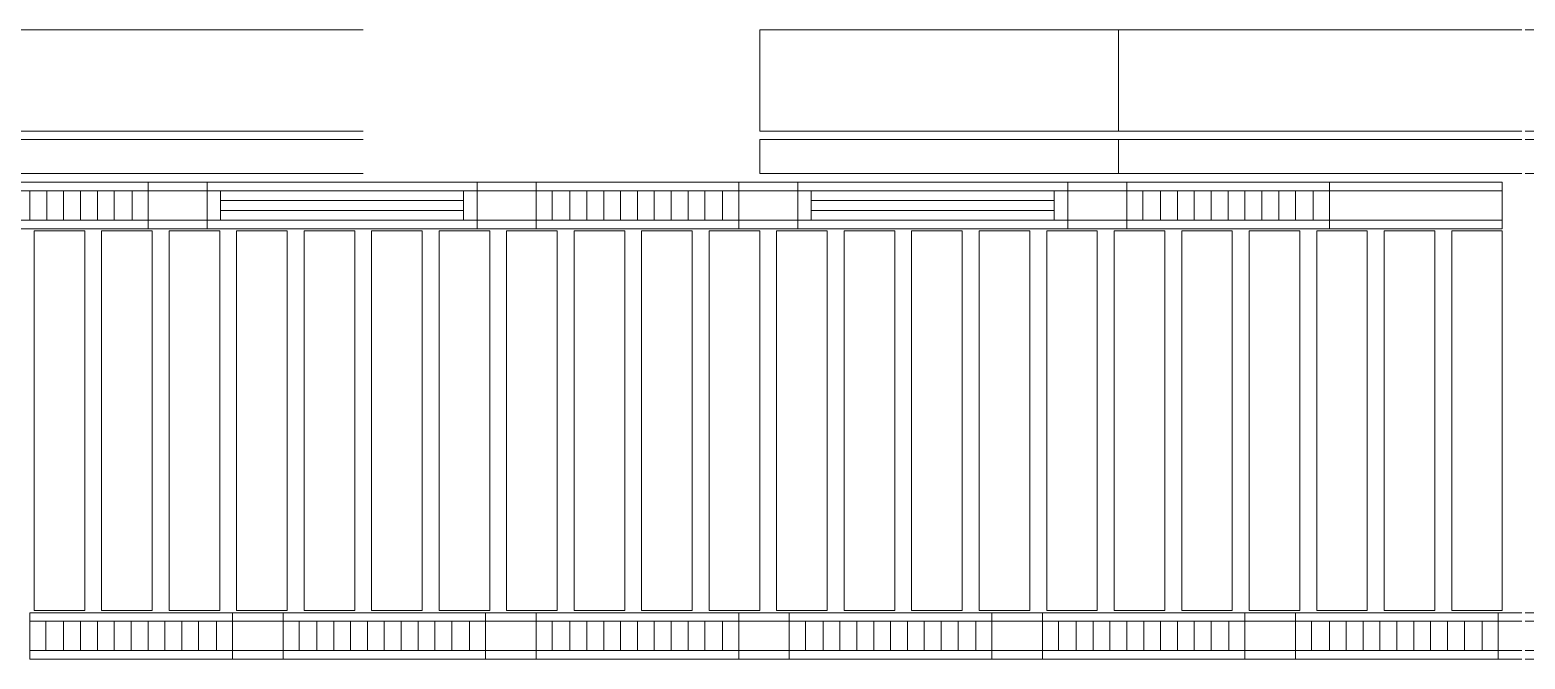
# Model space of a CAD drawing. Header units: millimetres. Extents: x -962357 to -591296, y -223672 to 59420.
# Drawn here: x -793430 to -784570, y -223672 to -219944 of the extents above; entities that cross this region are included whole.
import ezdxf

# ---------------------------------------------------------------- set-up
doc = ezdxf.new("R2010")
doc.units = ezdxf.units.MM
doc.linetypes.add('DPA_Hidden 50', pattern=[3, 2, -1])
doc.layers.add('A-GLAZ-CURT', color=2, linetype='Continuous', lineweight=9)

# ---------------------------------------------------------------- blocks, each defined once
blk = doc.blocks.new('DPA_CP_Metal Ceiling Panel - Vertical Panel with Gap-11114031-4160-01 UPPER PLATFORM LEVEL - REFLECTED CEILING PLAN')
at = {"layer": 'A-GLAZ-CURT'}
for p, q in [((-849807.4, 2689), (-849807.4, 439)), ((-849507.4, 2689), (-849807.4, 2689)), ((-849507.4, 2689), (-849807.4, 2689)), ((-849807.4, 2689), (-849807.4, 439)), ((-849807.4, 439), (-849807.4, 2689)), ((-849807.4, 2689), (-849507.4, 2689)), ((-849507.4, 2689), (-849507.4, 439)), ((-849507.4, 439), (-849507.4, 2689)), ((-849507.4, 2689), (-849507.4, 439)), ((-849507.4, 439), (-849807.4, 439)), ((-849807.4, 439), (-849507.4, 439)), ((-849507.4, 439), (-849807.4, 439))]:
    blk.add_line(p, q, dxfattribs=at)
blk = doc.blocks.new('System Panel - DPA-AR_Metal Ceiling Rectangular Panel-V28-4160-01 UPPER PLATFORM LEVEL - REFLECTED CEILING PLAN')
at = {"layer": 'A-GLAZ-CURT'}
for p, q in [((-825657.4, 3229), (-827782.3, 3229)), ((-827782.3, 3229), (-827782.3, 3029)), ((-827782.3, 3029), (-827782.3, 3229)), ((-827782.3, 3229), (-825657.4, 3229)), ((-827782.3, 3029), (-825657.3, 3029)), ((-825657.3, 3029), (-827782.3, 3029))]:
    blk.add_line(p, q, dxfattribs=at)
blk = doc.blocks.new('System Panel - DPA-AR_Metal Ceiling Rectangular Panel-V29-4160-01 UPPER PLATFORM LEVEL - REFLECTED CEILING PLAN')
at = {"layer": 'A-GLAZ-CURT'}
for p, q in [((-825657.4, 3879), (-827782.3, 3879)), ((-827782.3, 3879), (-827782.3, 3279)), ((-827782.3, 3279), (-827782.3, 3879)), ((-827782.3, 3879), (-825657.4, 3879)), ((-827782.3, 3279), (-825657.4, 3279)), ((-825657.4, 3279), (-827782.3, 3279))]:
    blk.add_line(p, q, dxfattribs=at)
blk = doc.blocks.new('System Panel - DPA-AR_Metal Ceiling Rectangular Panel-V25-4160-01 UPPER PLATFORM LEVEL - REFLECTED CEILING PLAN')
at = {"layer": 'A-GLAZ-CURT'}
for p, q in [((-814257.4, 3229), (-816382.4, 3229)), ((-816382.4, 3229), (-816382.4, 3029)), ((-816382.4, 3029), (-816382.4, 3229)), ((-816382.4, 3229), (-814257.4, 3229)), ((-814257.4, 3029), (-814257.4, 3229)), ((-814257.4, 3229), (-814257.4, 3029)), ((-816382.4, 3029), (-814257.4, 3029)), ((-814257.4, 3029), (-816382.4, 3029))]:
    blk.add_line(p, q, dxfattribs=at)
blk = doc.blocks.new('System Panel - DPA-AR_Metal Ceiling Rectangular Panel-V40-4160-01 UPPER PLATFORM LEVEL - REFLECTED CEILING PLAN')
at = {"layer": 'A-GLAZ-CURT'}
for p, q in [((-784592.4, 4129), (-786982.4, 4129)), ((-786982.4, 4129), (-786982.4, 3929)), ((-786982.4, 3929), (-786982.4, 4129)), ((-786982.4, 4129), (-784592.4, 4129)), ((-786982.4, 3929), (-784592.4, 3929)), ((-784592.4, 3929), (-786982.4, 3929))]:
    blk.add_line(p, q, dxfattribs=at)
blk = doc.blocks.new('System Panel - DPA-AR_Metal Ceiling Rectangular Panel-V42-4160-01 UPPER PLATFORM LEVEL - REFLECTED CEILING PLAN')
at = {"layer": 'A-GLAZ-CURT'}
for p, q in [((-782182.4, 3229), (-784572.4, 3229)), ((-784572.4, 3229), (-782182.4, 3229)), ((-782182.4, 3029), (-782182.4, 3229)), ((-782182.4, 3229), (-782182.4, 3029)), ((-784572.4, 3029), (-782182.4, 3029)), ((-782182.4, 3029), (-784572.4, 3029))]:
    blk.add_line(p, q, dxfattribs=at)
blk = doc.blocks.new('System Panel - DPA-AR_Metal Ceiling Rectangular Panel-V26-4160-01 UPPER PLATFORM LEVEL - REFLECTED CEILING PLAN')
at = {"layer": 'A-GLAZ-CURT'}
for p, q in [((-814257.4, 3879), (-816382.4, 3879)), ((-816382.4, 3879), (-816382.4, 3279)), ((-816382.4, 3279), (-816382.4, 3879)), ((-816382.4, 3879), (-814257.4, 3879)), ((-814257.4, 3279), (-814257.4, 3879)), ((-814257.4, 3879), (-814257.4, 3279)), ((-816382.4, 3279), (-814257.4, 3279)), ((-814257.4, 3279), (-816382.4, 3279))]:
    blk.add_line(p, q, dxfattribs=at)
blk = doc.blocks.new('System Panel - DPA-AR_Metal Ceiling Rectangular Panel-V43-4160-01 UPPER PLATFORM LEVEL - REFLECTED CEILING PLAN')
at = {"layer": 'A-GLAZ-CURT'}
for p, q in [((-784592.3, 3879), (-786982.4, 3879)), ((-786982.4, 3879), (-786982.4, 3279)), ((-786982.4, 3279), (-786982.4, 3879)), ((-786982.4, 3879), (-784592.3, 3879)), ((-786982.4, 3279), (-784592.4, 3279)), ((-784592.4, 3279), (-786982.4, 3279))]:
    blk.add_line(p, q, dxfattribs=at)
blk = doc.blocks.new('System Panel - DPA-AR_Metal Ceiling Rectangular Panel-V44-4160-01 UPPER PLATFORM LEVEL - REFLECTED CEILING PLAN')
at = {"layer": 'A-GLAZ-CURT'}
for p, q in [((-782182.4, 3879), (-784572.4, 3879)), ((-784572.4, 3879), (-782182.4, 3879)), ((-782182.4, 3279), (-782182.4, 3879)), ((-782182.4, 3879), (-782182.4, 3279)), ((-784572.4, 3279), (-782182.4, 3279)), ((-782182.4, 3279), (-784572.4, 3279))]:
    blk.add_line(p, q, dxfattribs=at)
blk = doc.blocks.new('DPA_CP_Metal Ceiling Luminaire2 - Linear Luminaire-12404975-4160-01 UPPER PLATFORM LEVEL - REFLECTED CEILING PLAN')
at = {"layer": 'A-GLAZ-CURT'}
for p, q in [((-786932.4, 2701.5), (-786932.4, 2976.5)), ((-786932.4, 2976.5), (-785732.4, 2976.5)), ((-786932.4, 2976.5), (-786932.4, 2701.5)), ((-785732.4, 2976.5), (-786932.4, 2976.5)), ((-786932.4, 2976.5), (-785732.4, 2976.5)), ((-786932.4, 2939), (-786932.4, 2701.5)), ((-786932.4, 2926.5), (-785732.4, 2926.5)), ((-785732.4, 2976.5), (-785732.4, 2701.5)), ((-785732.4, 2701.5), (-785732.4, 2976.5)), ((-785732.4, 2939), (-785732.4, 2701.5)), ((-786932.4, 2751.5), (-785732.4, 2751.5)), ((-785732.4, 2701.5), (-786932.4, 2701.5)), ((-785732.4, 2701.5), (-786932.4, 2701.5)), ((-786932.4, 2701.5), (-785732.4, 2701.5))]:
    blk.add_line(p, q, dxfattribs=at)
at = {"layer": 'A-GLAZ-CURT', "linetype": 'DPA_Hidden 50'}
for p, q in [((-786837.4, 2926.5), (-786837.4, 2751.5)), ((-786732.4, 2926.5), (-786732.4, 2751.5)), ((-786632.4, 2926.5), (-786632.4, 2751.5)), ((-786532.4, 2926.5), (-786532.4, 2751.5)), ((-786432.4, 2926.5), (-786432.4, 2751.5)), ((-786332.4, 2926.5), (-786332.4, 2751.5)), ((-786232.4, 2926.5), (-786232.4, 2751.5)), ((-786132.4, 2926.5), (-786132.4, 2751.5)), ((-786032.4, 2926.5), (-786032.4, 2751.5)), ((-785932.4, 2926.5), (-785932.4, 2751.5)), ((-785827.4, 2926.5), (-785827.4, 2751.5))]:
    blk.add_line(p, q, dxfattribs=at)
blk = doc.blocks.new('DPA_CP_Metal Ceiling Air Supply1 - Linear Diffuser Air Supply-12404980-4160-01 UPPER PLATFORM LEVEL - REFLECTED CEILING PLAN')
at = {"layer": 'A-GLAZ-CURT'}
for p, q in [((-788882.4, 2701.5), (-788882.4, 2976.5)), ((-788882.4, 2976.5), (-787282.4, 2976.5)), ((-788882.4, 2701.5), (-788882.4, 2976.5)), ((-788882.4, 2976.5), (-787282.4, 2976.5)), ((-788882.4, 2976.5), (-787282.4, 2976.5)), ((-788882.4, 2701.5), (-788882.4, 2976.5)), ((-787282.4, 2926.5), (-788882.4, 2926.5)), ((-788802.4, 2926.5), (-788802.4, 2751.5)), ((-787362.4, 2926.5), (-787362.4, 2751.5)), ((-787282.4, 2701.5), (-787282.4, 2976.5)), ((-787282.4, 2976.5), (-787282.4, 2701.5)), ((-787282.4, 2976.5), (-787282.4, 2701.5)), ((-787282.4, 2751.5), (-788882.4, 2751.5)), ((-788882.4, 2701.5), (-787282.4, 2701.5)), ((-787282.4, 2701.5), (-788882.4, 2701.5)), ((-787282.4, 2701.5), (-788882.4, 2701.5))]:
    blk.add_line(p, q, dxfattribs=at)
at = {"layer": 'A-GLAZ-CURT', "linetype": 'DPA_Hidden 50'}
for p, q in [((-787362.4, 2868.2), (-788802.4, 2868.2)), ((-787362.4, 2809.9), (-788802.4, 2809.9))]:
    blk.add_line(p, q, dxfattribs=at)
blk = doc.blocks.new('DPA_CP_Metal Ceiling Panel1 - Horizontal with Gap-16028279-4160-01 UPPER PLATFORM LEVEL - REFLECTED CEILING PLAN')
at = {"layer": 'A-GLAZ-CURT'}
for p, q in [((-787282.4, 2701.5), (-787282.4, 2976.5)), ((-787282.4, 2701.5), (-787282.4, 2976.5)), ((-787282.4, 2976.5), (-786932.4, 2976.5)), ((-787282.4, 2976.5), (-786932.4, 2976.5)), ((-787282.4, 2701.5), (-787282.4, 2976.5)), ((-787282.4, 2926.5), (-786932.4, 2926.5)), ((-786932.4, 2701.5), (-786932.4, 2976.5)), ((-786932.4, 2976.5), (-786932.4, 2701.5)), ((-786932.4, 2976.5), (-786932.4, 2701.5)), ((-787282.4, 2751.5), (-786932.4, 2751.5)), ((-787282.4, 2701.5), (-786932.4, 2701.5)), ((-786932.4, 2701.5), (-787282.4, 2701.5)), ((-786932.4, 2701.5), (-787282.4, 2701.5))]:
    blk.add_line(p, q, dxfattribs=at)
blk = doc.blocks.new('DPA_CP_Metal Ceiling Panel1 - Horizontal with Gap-13297912-4160-01 UPPER PLATFORM LEVEL - REFLECTED CEILING PLAN')
at = {"layer": 'A-GLAZ-CURT'}
for p, q in [((-786232.4, 151.5), (-786232.4, 426.5)), ((-786232.4, 151.5), (-786232.4, 426.5)), ((-786232.4, 426.5), (-785932.4, 426.5)), ((-786232.4, 426.5), (-785932.4, 426.5)), ((-786232.4, 151.5), (-786232.4, 426.5)), ((-786232.4, 376.5), (-785932.4, 376.5)), ((-785932.4, 151.5), (-785932.4, 426.5)), ((-785932.4, 426.5), (-785932.4, 151.5)), ((-785932.4, 426.5), (-785932.4, 151.5)), ((-786232.4, 201.5), (-785932.4, 201.5)), ((-786232.4, 151.5), (-785932.4, 151.5)), ((-785932.4, 151.5), (-786232.4, 151.5)), ((-785932.4, 151.5), (-786232.4, 151.5))]:
    blk.add_line(p, q, dxfattribs=at)
blk = doc.blocks.new('DPA_CP_Metal Ceiling Panel1 - Horizontal with Gap-V49-4160-01 UPPER PLATFORM LEVEL - REFLECTED CEILING PLAN')
at = {"layer": 'A-GLAZ-CURT'}
for p, q in [((-784732.4, 151.5), (-784732.4, 426.5)), ((-784732.4, 151.5), (-784732.4, 426.5)), ((-784732.4, 426.5), (-784592.4, 426.5)), ((-784732.4, 426.5), (-784592.4, 426.5)), ((-784732.4, 151.5), (-784732.4, 426.5)), ((-784732.4, 376.5), (-784592.4, 376.5)), ((-784572.4, 426.5), (-784432.4, 426.5)), ((-784572.4, 426.5), (-784432.4, 426.5)), ((-784572.4, 376.5), (-784432.4, 376.5)), ((-784432.4, 151.5), (-784432.4, 426.5)), ((-784432.4, 426.5), (-784432.4, 151.5)), ((-784432.4, 426.5), (-784432.4, 151.5)), ((-784732.4, 201.5), (-784592.4, 201.5)), ((-784572.9, 201.5), (-784432.4, 201.5)), ((-784732.4, 151.5), (-784592.4, 151.5)), ((-784592.4, 151.5), (-784732.4, 151.5)), ((-784592.4, 151.5), (-784732.4, 151.5)), ((-784572.7, 151.5), (-784432.4, 151.5)), ((-784432.4, 151.5), (-784572.7, 151.5)), ((-784432.4, 151.5), (-784572.7, 151.5))]:
    blk.add_line(p, q, dxfattribs=at)
blk = doc.blocks.new('DPA_CP_Metal Ceiling Panel1 - Horizontal with Gap-16029539-4160-01 UPPER PLATFORM LEVEL - REFLECTED CEILING PLAN')
at = {"layer": 'A-GLAZ-CURT'}
for p, q in [((-785732.4, 2701.5), (-785732.4, 2976.5)), ((-785732.4, 2701.5), (-785732.4, 2976.5)), ((-785732.4, 2976.5), (-784707.4, 2976.5)), ((-785732.4, 2976.5), (-784707.4, 2976.5)), ((-785732.4, 2701.5), (-785732.4, 2976.5)), ((-785732.4, 2926.5), (-784707.4, 2926.5)), ((-784707.4, 2701.5), (-784707.4, 2976.5)), ((-784707.4, 2976.5), (-784707.4, 2701.5)), ((-784707.4, 2976.5), (-784707.4, 2701.5)), ((-785732.4, 2751.5), (-784707.4, 2751.5)), ((-785732.4, 2701.5), (-784707.4, 2701.5)), ((-784707.4, 2701.5), (-785732.4, 2701.5)), ((-784707.4, 2701.5), (-785732.4, 2701.5))]:
    blk.add_line(p, q, dxfattribs=at)

msp = doc.modelspace()

# ---------------------------------------------------------------- block references
at = {"layer": 'A-GLAZ-CURT'}
for name, p in [('System Panel - DPA-AR_Metal Ceiling Rectangular Panel-V29-4160-01 UPPER PLATFORM LEVEL - REFLECTED CEILING PLAN', (34202.3, -223823.5)), ('System Panel - DPA-AR_Metal Ceiling Rectangular Panel-V26-4160-01 UPPER PLATFORM LEVEL - REFLECTED CEILING PLAN', (27277.4, -223823.5)), ('System Panel - DPA-AR_Metal Ceiling Rectangular Panel-V43-4160-01 UPPER PLATFORM LEVEL - REFLECTED CEILING PLAN', (2.4, -223823.5)), ('System Panel - DPA-AR_Metal Ceiling Rectangular Panel-V44-4160-01 UPPER PLATFORM LEVEL - REFLECTED CEILING PLAN', (2.4, -223823.5)), ('System Panel - DPA-AR_Metal Ceiling Rectangular Panel-V28-4160-01 UPPER PLATFORM LEVEL - REFLECTED CEILING PLAN', (34202.3, -223823.5)), ('System Panel - DPA-AR_Metal Ceiling Rectangular Panel-V25-4160-01 UPPER PLATFORM LEVEL - REFLECTED CEILING PLAN', (27277.4, -223823.5)), ('System Panel - DPA-AR_Metal Ceiling Rectangular Panel-V40-4160-01 UPPER PLATFORM LEVEL - REFLECTED CEILING PLAN', (2.4, -224723.5)), ('System Panel - DPA-AR_Metal Ceiling Rectangular Panel-V42-4160-01 UPPER PLATFORM LEVEL - REFLECTED CEILING PLAN', (2.4, -223823.5)), ('DPA_CP_Metal Ceiling Luminaire2 - Linear Luminaire-12404975-4160-01 UPPER PLATFORM LEVEL - REFLECTED CEILING PLAN', (-6997.6, -223823.5)), ('DPA_CP_Metal Ceiling Luminaire2 - Linear Luminaire-12404975-4160-01 UPPER PLATFORM LEVEL - REFLECTED CEILING PLAN', (-6997.6, -223823.5)), ('DPA_CP_Metal Ceiling Panel1 - Horizontal with Gap-16028279-4160-01 UPPER PLATFORM LEVEL - REFLECTED CEILING PLAN', (-5447.6, -223823.5)), ('DPA_CP_Metal Ceiling Panel1 - Horizontal with Gap-16028279-4160-01 UPPER PLATFORM LEVEL - REFLECTED CEILING PLAN', (-5447.6, -223823.5)), ('DPA_CP_Metal Ceiling Air Supply1 - Linear Diffuser Air Supply-12404980-4160-01 UPPER PLATFORM LEVEL - REFLECTED CEILING PLAN', (-3497.6, -223823.5)), ('DPA_CP_Metal Ceiling Air Supply1 - Linear Diffuser Air Supply-12404980-4160-01 UPPER PLATFORM LEVEL - REFLECTED CEILING PLAN', (-3497.6, -223823.5)), ('DPA_CP_Metal Ceiling Panel1 - Horizontal with Gap-16028279-4160-01 UPPER PLATFORM LEVEL - REFLECTED CEILING PLAN', (-3497.6, -223823.5)), ('DPA_CP_Metal Ceiling Panel1 - Horizontal with Gap-16028279-4160-01 UPPER PLATFORM LEVEL - REFLECTED CEILING PLAN', (-3497.6, -223823.5)), ('DPA_CP_Metal Ceiling Luminaire2 - Linear Luminaire-12404975-4160-01 UPPER PLATFORM LEVEL - REFLECTED CEILING PLAN', (-3497.6, -223823.5)), ('DPA_CP_Metal Ceiling Luminaire2 - Linear Luminaire-12404975-4160-01 UPPER PLATFORM LEVEL - REFLECTED CEILING PLAN', (-3497.6, -223823.5)), ('DPA_CP_Metal Ceiling Panel1 - Horizontal with Gap-16028279-4160-01 UPPER PLATFORM LEVEL - REFLECTED CEILING PLAN', (-1947.6, -223823.5)), ('DPA_CP_Metal Ceiling Panel1 - Horizontal with Gap-16028279-4160-01 UPPER PLATFORM LEVEL - REFLECTED CEILING PLAN', (-1947.6, -223823.5)), ('DPA_CP_Metal Ceiling Air Supply1 - Linear Diffuser Air Supply-12404980-4160-01 UPPER PLATFORM LEVEL - REFLECTED CEILING PLAN', (2.4, -223823.5)), ('DPA_CP_Metal Ceiling Air Supply1 - Linear Diffuser Air Supply-12404980-4160-01 UPPER PLATFORM LEVEL - REFLECTED CEILING PLAN', (2.4, -223823.5)), ('DPA_CP_Metal Ceiling Panel1 - Horizontal with Gap-16028279-4160-01 UPPER PLATFORM LEVEL - REFLECTED CEILING PLAN', (2.4, -223823.5)), ('DPA_CP_Metal Ceiling Panel1 - Horizontal with Gap-16028279-4160-01 UPPER PLATFORM LEVEL - REFLECTED CEILING PLAN', (2.4, -223823.5)), ('DPA_CP_Metal Ceiling Luminaire2 - Linear Luminaire-12404975-4160-01 UPPER PLATFORM LEVEL - REFLECTED CEILING PLAN', (2.4, -223823.5)), ('DPA_CP_Metal Ceiling Luminaire2 - Linear Luminaire-12404975-4160-01 UPPER PLATFORM LEVEL - REFLECTED CEILING PLAN', (2.4, -223823.5)), ('DPA_CP_Metal Ceiling Panel1 - Horizontal with Gap-16029539-4160-01 UPPER PLATFORM LEVEL - REFLECTED CEILING PLAN', (2.4, -223823.5)), ('DPA_CP_Metal Ceiling Panel1 - Horizontal with Gap-16029539-4160-01 UPPER PLATFORM LEVEL - REFLECTED CEILING PLAN', (2.4, -223823.5)), ('DPA_CP_Metal Ceiling Panel - Vertical Panel with Gap-11114031-4160-01 UPPER PLATFORM LEVEL - REFLECTED CEILING PLAN', (56402.4, -223823.5)), ('DPA_CP_Metal Ceiling Panel - Vertical Panel with Gap-11114031-4160-01 UPPER PLATFORM LEVEL - REFLECTED CEILING PLAN', (56802.4, -223823.5)), ('DPA_CP_Metal Ceiling Panel - Vertical Panel with Gap-11114031-4160-01 UPPER PLATFORM LEVEL - REFLECTED CEILING PLAN', (57202.4, -223823.5)), ('DPA_CP_Metal Ceiling Panel - Vertical Panel with Gap-11114031-4160-01 UPPER PLATFORM LEVEL - REFLECTED CEILING PLAN', (57602.4, -223823.5)), ('DPA_CP_Metal Ceiling Panel - Vertical Panel with Gap-11114031-4160-01 UPPER PLATFORM LEVEL - REFLECTED CEILING PLAN', (58002.4, -223823.5)), ('DPA_CP_Metal Ceiling Panel - Vertical Panel with Gap-11114031-4160-01 UPPER PLATFORM LEVEL - REFLECTED CEILING PLAN', (58402.4, -223823.5)), ('DPA_CP_Metal Ceiling Panel - Vertical Panel with Gap-11114031-4160-01 UPPER PLATFORM LEVEL - REFLECTED CEILING PLAN', (58802.4, -223823.5)), ('DPA_CP_Metal Ceiling Panel - Vertical Panel with Gap-11114031-4160-01 UPPER PLATFORM LEVEL - REFLECTED CEILING PLAN', (59202.4, -223823.5)), ('DPA_CP_Metal Ceiling Panel - Vertical Panel with Gap-11114031-4160-01 UPPER PLATFORM LEVEL - REFLECTED CEILING PLAN', (59602.4, -223823.5)), ('DPA_CP_Metal Ceiling Panel - Vertical Panel with Gap-11114031-4160-01 UPPER PLATFORM LEVEL - REFLECTED CEILING PLAN', (60002.4, -223823.5)), ('DPA_CP_Metal Ceiling Panel - Vertical Panel with Gap-11114031-4160-01 UPPER PLATFORM LEVEL - REFLECTED CEILING PLAN', (60402.4, -223823.5)), ('DPA_CP_Metal Ceiling Panel - Vertical Panel with Gap-11114031-4160-01 UPPER PLATFORM LEVEL - REFLECTED CEILING PLAN', (60802.4, -223823.5)), ('DPA_CP_Metal Ceiling Panel - Vertical Panel with Gap-11114031-4160-01 UPPER PLATFORM LEVEL - REFLECTED CEILING PLAN', (61202.4, -223823.5)), ('DPA_CP_Metal Ceiling Panel - Vertical Panel with Gap-11114031-4160-01 UPPER PLATFORM LEVEL - REFLECTED CEILING PLAN', (61602.4, -223823.5)), ('DPA_CP_Metal Ceiling Panel - Vertical Panel with Gap-11114031-4160-01 UPPER PLATFORM LEVEL - REFLECTED CEILING PLAN', (62002.4, -223823.5)), ('DPA_CP_Metal Ceiling Panel - Vertical Panel with Gap-11114031-4160-01 UPPER PLATFORM LEVEL - REFLECTED CEILING PLAN', (62402.4, -223823.5)), ('DPA_CP_Metal Ceiling Panel - Vertical Panel with Gap-11114031-4160-01 UPPER PLATFORM LEVEL - REFLECTED CEILING PLAN', (62802.4, -223823.5)), ('DPA_CP_Metal Ceiling Panel - Vertical Panel with Gap-11114031-4160-01 UPPER PLATFORM LEVEL - REFLECTED CEILING PLAN', (63202.4, -223823.5)), ('DPA_CP_Metal Ceiling Panel - Vertical Panel with Gap-11114031-4160-01 UPPER PLATFORM LEVEL - REFLECTED CEILING PLAN', (63602.4, -223823.5)), ('DPA_CP_Metal Ceiling Panel - Vertical Panel with Gap-11114031-4160-01 UPPER PLATFORM LEVEL - REFLECTED CEILING PLAN', (64002.4, -223823.5)), ('DPA_CP_Metal Ceiling Panel - Vertical Panel with Gap-11114031-4160-01 UPPER PLATFORM LEVEL - REFLECTED CEILING PLAN', (64402.4, -223823.5)), ('DPA_CP_Metal Ceiling Panel - Vertical Panel with Gap-11114031-4160-01 UPPER PLATFORM LEVEL - REFLECTED CEILING PLAN', (64802.4, -223823.5)), ('DPA_CP_Metal Ceiling Luminaire2 - Linear Luminaire-12404975-4160-01 UPPER PLATFORM LEVEL - REFLECTED CEILING PLAN', (-6497.6, -226373.5)), ('DPA_CP_Metal Ceiling Panel1 - Horizontal with Gap-13297912-4160-01 UPPER PLATFORM LEVEL - REFLECTED CEILING PLAN', (-5997.6, -223823.5)), ('DPA_CP_Metal Ceiling Luminaire2 - Linear Luminaire-12404975-4160-01 UPPER PLATFORM LEVEL - REFLECTED CEILING PLAN', (-4997.6, -226373.5)), ('DPA_CP_Metal Ceiling Panel1 - Horizontal with Gap-13297912-4160-01 UPPER PLATFORM LEVEL - REFLECTED CEILING PLAN', (-4497.6, -223823.5)), ('DPA_CP_Metal Ceiling Luminaire2 - Linear Luminaire-12404975-4160-01 UPPER PLATFORM LEVEL - REFLECTED CEILING PLAN', (-3497.6, -226373.5)), ('DPA_CP_Metal Ceiling Panel1 - Horizontal with Gap-13297912-4160-01 UPPER PLATFORM LEVEL - REFLECTED CEILING PLAN', (-2997.6, -223823.5)), ('DPA_CP_Metal Ceiling Luminaire2 - Linear Luminaire-12404975-4160-01 UPPER PLATFORM LEVEL - REFLECTED CEILING PLAN', (-1997.6, -226373.5)), ('DPA_CP_Metal Ceiling Panel1 - Horizontal with Gap-13297912-4160-01 UPPER PLATFORM LEVEL - REFLECTED CEILING PLAN', (-1497.6, -223823.5)), ('DPA_CP_Metal Ceiling Luminaire2 - Linear Luminaire-12404975-4160-01 UPPER PLATFORM LEVEL - REFLECTED CEILING PLAN', (-497.6, -226373.5)), ('DPA_CP_Metal Ceiling Panel1 - Horizontal with Gap-13297912-4160-01 UPPER PLATFORM LEVEL - REFLECTED CEILING PLAN', (2.4, -223823.5)), ('DPA_CP_Metal Ceiling Luminaire2 - Linear Luminaire-12404975-4160-01 UPPER PLATFORM LEVEL - REFLECTED CEILING PLAN', (1002.4, -226373.5)), ('DPA_CP_Metal Ceiling Panel1 - Horizontal with Gap-V49-4160-01 UPPER PLATFORM LEVEL - REFLECTED CEILING PLAN', (2.4, -223823.5))]:
    msp.add_blockref(name, p, dxfattribs=at)

doc.saveas('drawing.dxf')
